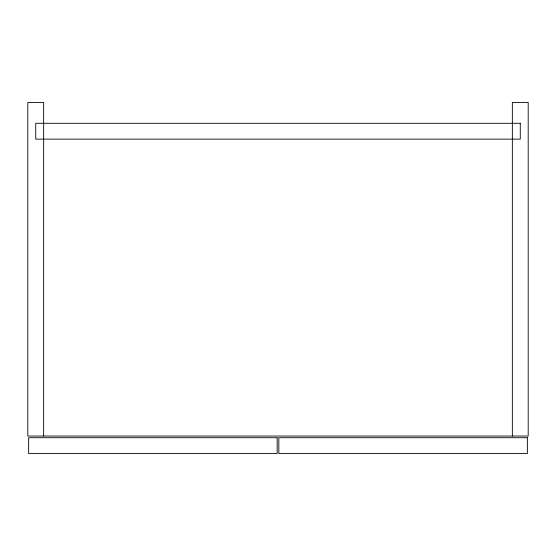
<?xml version="1.0" encoding="UTF-8"?>
<svg xmlns="http://www.w3.org/2000/svg" width="556" height="556" viewBox="0 0 556 556"><rect width="100%" height="100%" fill="white"/><g stroke="black" fill="none" stroke-linecap="round" stroke-linejoin="round"><path stroke-width="0.83" d="M512.354 436.043L512.354 102.443L528.2 102.443L528.2 436.043L27.8 436.043L27.8 102.443L43.646 102.443L43.646 436.043M520.277 123.293L35.723 123.293L35.723 139.139L520.277 139.139L520.277 123.293M277.166 437.711L28.634 437.711L28.634 453.557L277.166 453.557L277.166 437.711M527.366 437.711L278.834 437.711L278.834 453.557L527.366 453.557L527.366 437.711"/></g></svg>
